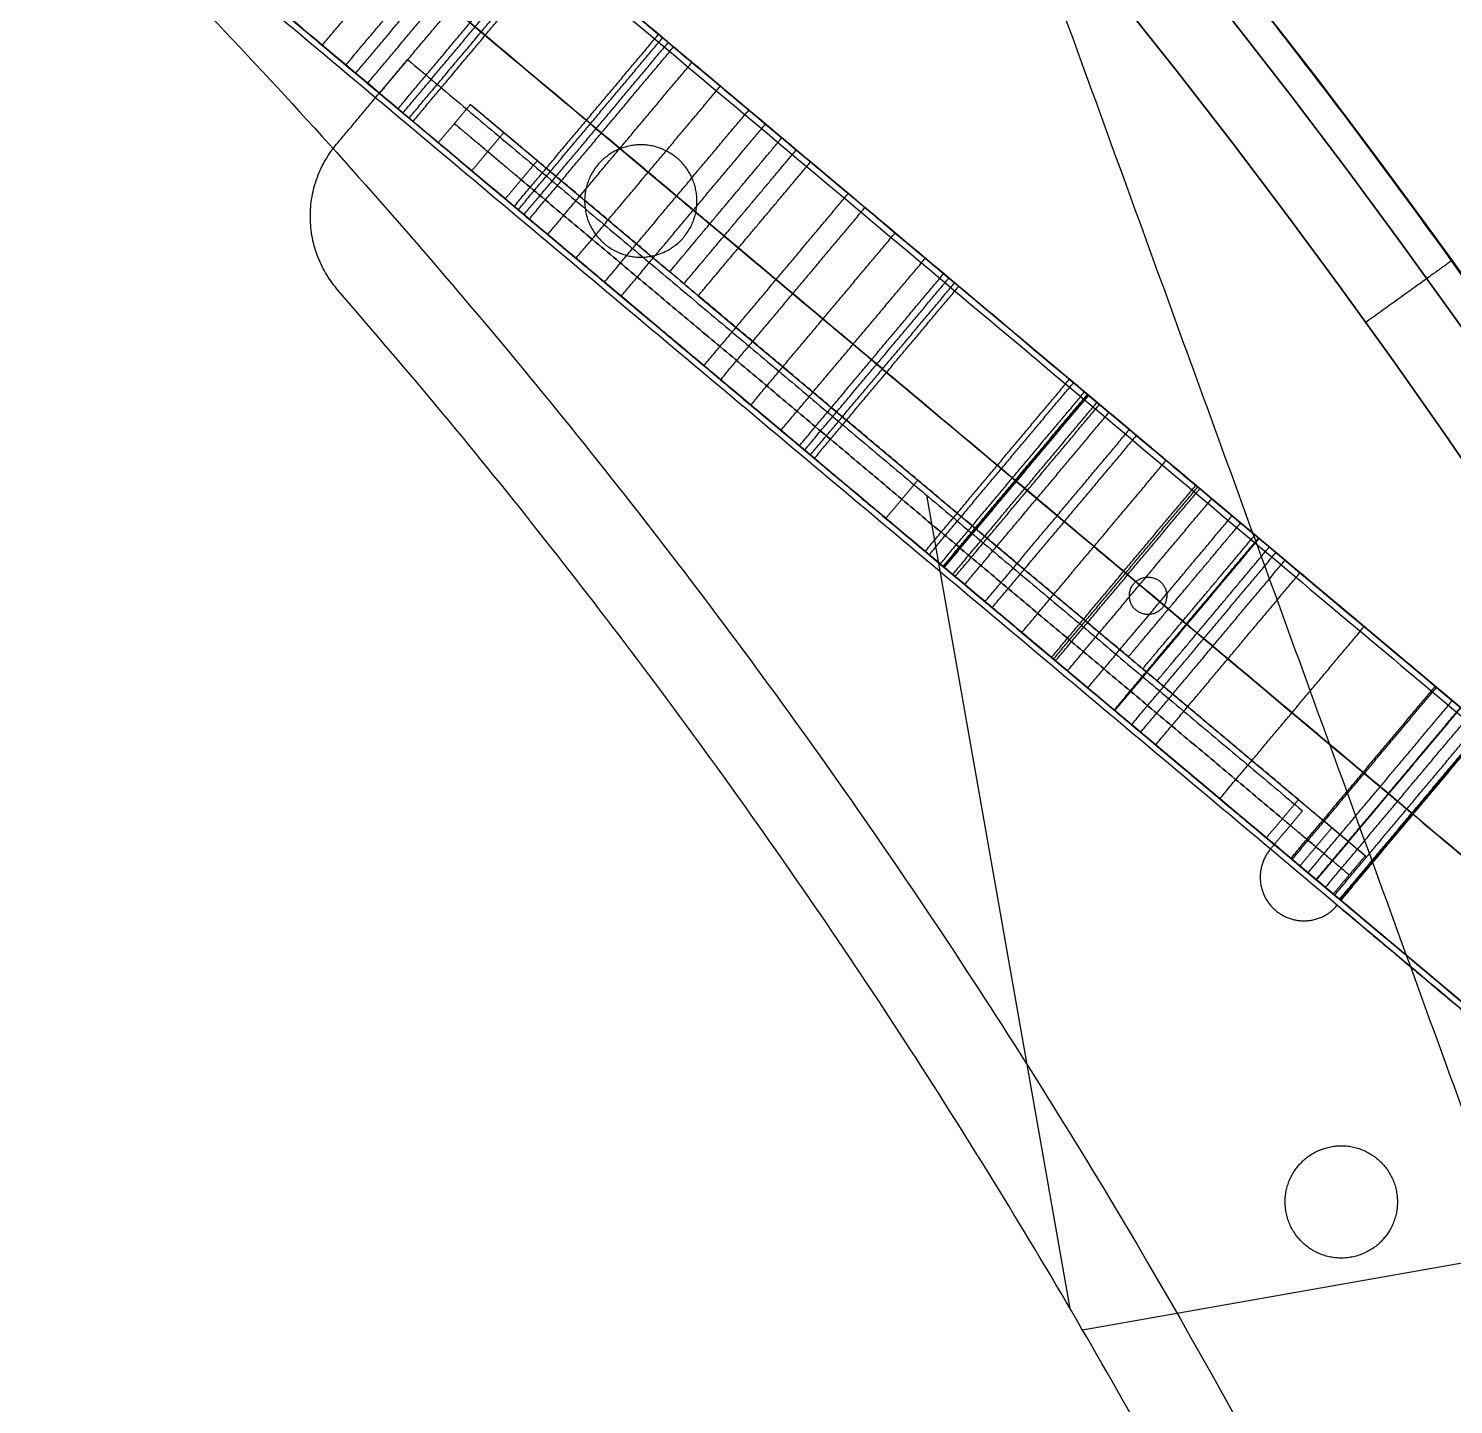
# Model space of a CAD drawing. Header units: millimetres. Extents: x -610 to 610, y -610 to 610.
# Drawn here: x 381.1 to 495.4, y 264.6 to 374.8 of the extents above; entities that cross this region are included whole.
import ezdxf

# ---------------------------------------------------------------- set-up
doc = ezdxf.new("R2010")
doc.units = ezdxf.units.MM
doc.layers.add('base', color=7, linetype='Continuous', true_color=0xffecbc)

msp = doc.modelspace()

# ---------------------------------------------------------------- linework, layer by layer
at = {"layer": 'base'}
for p, q in [((535.93, 286.83, 122.97), (227.78, 545.4, 122.97)), ((524.36, 273.05, 122.97), (216.21, 531.61, 122.97)), ((416.55, 368.73, 221.97), (432.53, 355.32, 221.97)), ((434.82, 353.4, 221.97), (469.3, 324.47, 221.97)), ((452.42, 338.63, 230.97), (452.42, 338.63, 212.97)), ((453.12, 337.41, 230.97), (464.61, 272.27, 230.97)), ((453.12, 337.41, 212.97), (464.61, 272.27, 212.97)), ((471.59, 322.54, 221.97), (488.29, 308.53, 221.97)), ((505.22, 277.51, 230.97), (465.63, 270.53, 230.97)), ((505.22, 277.51, 212.97), (465.63, 270.53, 212.97))]:
    msp.add_line(p, q, dxfattribs=at)
at = {"layer": 'base', "extrusion": (0, 0, -1)}
for centre, radius in [((0, 0, 3.53), 610), ((0, 0, 4.53), 610), ((0, 0, -2.48), 607.51), ((0, 0, 10.54), 607.51), ((0, 0, -4.97), 601.5), ((0, 0, 13.03), 601.5)]:
    msp.add_circle(centre, radius, dxfattribs=at)
at = {"layer": 'base'}
for centre, radius in [((0, 0, 249.47), 610), ((0, 0, 250.47), 610), ((0, 0, 243.46), 607.51), ((0, 0, 256.48), 607.51), ((0, 0, 240.97), 601.5), ((0, 0, 258.97), 601.5)]:
    msp.add_circle(centre, radius, dxfattribs=at)
for points, weights, degree, knots in [([(-495.2, -356.2, -4.03), (-851.4, 139, -4.03), (-356.2, 495.2, -4.03), (139, 851.4, -4.03), (495.2, 356.2, -4.03), (851.4, -139, -4.03), (356.2, -495.2, -4.03), (-139, -851.4, -4.03), (-495.2, -356.2, -4.03)], [1, 0.707106781187, 1, 0.707106781187, 1, 0.707106781187, 1, 0.707106781187, 1], 2, [0, 0, 0, 958.185759, 958.185759, 1916.371519, 1916.371519, 2874.557278, 2874.557278, 3832.743037, 3832.743037, 3832.743037]), ([(-610, 0, 249.97), (-610, -610, 249.97), (0, -610, 249.97), (610, -610, 249.97), (610, 0, 249.97), (610, 610, 249.97), (0, 610, 249.97), (-610, 610, 249.97), (-610, 0, 249.97)], [1, 0.707106781187, 1, 0.707106781187, 1, 0.707106781187, 1, 0.707106781187, 1], 2, [0, 0, 0, 958.185759, 958.185759, 1916.371519, 1916.371519, 2874.557278, 2874.557278, 3832.743037, 3832.743037, 3832.743037]), ([(32.65, -544.76, 240.97), (-510.36, -577.3, 240.97), (-544.65, -34.4, 240.97), (-578.93, 508.51, 240.97), (-36.14, 544.54, 240.97), (506.65, 580.56, 240.97), (544.42, 37.89, 240.97), (582.18, -504.79, 240.97), (39.63, -544.29, 240.97)], [1, 0.708239625255, 1, 0.708239625255, 1, 0.708239625255, 1, 0.708239625255, 1], 2, [654.018286, 654.018286, 654.018286, 1509.504571, 1509.504571, 2364.990855, 2364.990855, 3220.47714, 3220.47714, 4075.963425, 4075.963425, 4075.963425]), ([(32.65, -544.76, 244.97), (-510.36, -577.3, 244.97), (-544.65, -34.4, 244.97), (-578.93, 508.51, 244.97), (-36.14, 544.54, 244.97), (506.65, 580.56, 244.97), (544.42, 37.89, 244.97), (582.18, -504.79, 244.97), (39.63, -544.29, 244.97)], [1, 0.708239625255, 1, 0.708239625255, 1, 0.708239625255, 1, 0.708239625255, 1], 2, [654.018286, 654.018286, 654.018286, 1509.504571, 1509.504571, 2364.990855, 2364.990855, 3220.47714, 3220.47714, 4075.963425, 4075.963425, 4075.963425]), ([(32.65, -544.76, 242.97), (-510.36, -577.3, 242.97), (-544.65, -34.4, 242.97), (-578.93, 508.51, 242.97), (-36.14, 544.54, 242.97), (506.65, 580.56, 242.97), (544.42, 37.89, 242.97), (582.18, -504.79, 242.97), (39.63, -544.29, 242.97)], [1, 0.708239625255, 1, 0.708239625255, 1, 0.708239625255, 1, 0.708239625255, 1], 2, [654.018286, 654.018286, 654.018286, 1509.504571, 1509.504571, 2364.990855, 2364.990855, 3220.47714, 3220.47714, 4075.963425, 4075.963425, 4075.963425]), ([(432.84, 373.33, 149.62), (437.51, 369.42, 146.1), (442.18, 365.5, 142.59), (446.84, 361.59, 139.07), (447.25, 361.24, 138.76), (447.71, 360.86, 138.6), (448.18, 360.46, 138.6)], [1, 1, 1, 1, 0.977285323406, 0.977285323406, 1], 3, [2149.892098, 2149.892098, 2149.892098, 2149.892098, 2150.868468, 2150.868468, 2150.868468, 2152.701005, 2152.701005, 2152.701005, 2152.701005]), ([(416.55, 368.73, 212.97), (416.55, 368.73, 209.47), (419.23, 366.48, 209.47), (421.92, 364.23, 209.47), (421.92, 364.23, 212.97)], [1, 0.707106781187, 1, 0.707106781187, 1], 2, [516.55399, 516.55399, 516.55399, 522.051778, 522.051778, 527.549565, 527.549565, 527.549565]), ([(421.92, 364.23, 230.97), (421.92, 364.23, 234.47), (419.23, 366.48, 234.47), (416.55, 368.73, 234.47), (416.55, 368.73, 230.97)], [1, 0.707106781187, 1, 0.707106781187, 1], 2, [726.828773, 726.828773, 726.828773, 732.32656, 732.32656, 737.824347, 737.824347, 737.824347]), ([(454.49, 355.17, 185.33), (449.73, 359.16, 188.92), (444.97, 363.16, 192.51), (440.21, 367.15, 196.1), (439.8, 367.5, 196.41), (439.34, 367.88, 196.57), (438.87, 368.28, 196.57)], [1, 1, 1, 1, 0.977285464066, 0.977285464066, 1], 3, [2199.86794, 2199.86794, 2199.86794, 2199.86794, 2200.864075, 2200.864075, 2200.864075, 2202.696607, 2202.696607, 2202.696607, 2202.696607]), ([(415.27, 367.19, 212.97), (415.27, 367.19, 209.47), (417.95, 364.94, 209.47), (420.63, 362.69, 209.47), (420.63, 362.69, 212.97)], [1, 0.707106781187, 1, 0.707106781187, 1], 2, [516.55399, 516.55399, 516.55399, 522.051778, 522.051778, 527.549565, 527.549565, 527.549565]), ([(420.63, 362.69, 230.97), (420.63, 362.69, 234.47), (417.95, 364.94, 234.47), (415.27, 367.19, 234.47), (415.27, 367.19, 230.97)], [1, 0.707106781187, 1, 0.707106781187, 1], 2, [726.828773, 726.828773, 726.828773, 732.32656, 732.32656, 737.824347, 737.824347, 737.824347]), ([(413.98, 365.66, 212.97), (413.98, 365.66, 209.47), (416.66, 363.41, 209.47), (419.34, 361.16, 209.47), (419.34, 361.16, 212.97)], [1, 0.707106781187, 1, 0.707106781187, 1], 2, [516.55399, 516.55399, 516.55399, 522.051778, 522.051778, 527.549565, 527.549565, 527.549565]), ([(419.34, 361.16, 230.97), (419.34, 361.16, 234.47), (416.66, 363.41, 234.47), (413.98, 365.66, 234.47), (413.98, 365.66, 230.97)], [1, 0.707106781187, 1, 0.707106781187, 1], 2, [726.828773, 726.828773, 726.828773, 732.32656, 732.32656, 737.824347, 737.824347, 737.824347]), ([(427.06, 366.44, 149.62), (431.72, 362.52, 146.1), (436.39, 358.61, 142.59), (441.06, 354.69, 139.07), (441.47, 354.35, 138.76), (441.92, 353.96, 138.6), (442.4, 353.57, 138.6)], [1, 1, 1, 1, 0.977285323406, 0.977285323406, 1], 3, [2149.892098, 2149.892098, 2149.892098, 2149.892098, 2150.868468, 2150.868468, 2150.868468, 2152.701005, 2152.701005, 2152.701005, 2152.701005]), ([(443.82, 364.12, 221.97), (443.82, 364.12, 223.47), (442.67, 365.08, 223.47), (441.52, 366.05, 223.47), (441.52, 366.05, 221.97), (441.52, 366.05, 220.47), (442.67, 365.08, 220.47), (443.82, 364.12, 220.47), (443.82, 364.12, 221.97)], [1, 0.707106781187, 1, 0.707106781187, 1, 0.707106781187, 1, 0.707106781187, 1], 2, [2413.726031, 2413.726031, 2413.726031, 2416.082226, 2416.082226, 2418.43842, 2418.43842, 2420.794615, 2420.794615, 2423.150809, 2423.150809, 2423.150809]), ([(431.75, 356.76, 258.97), (427.52, 355.22, 258.97), (425.98, 359.45, 258.97), (424.44, 363.68, 258.97), (428.67, 365.22, 258.97), (432.9, 366.76, 258.97), (434.44, 362.53, 258.97), (435.98, 358.3, 258.97), (431.75, 356.76, 258.97)], [1, 0.707106781187, 1, 0.707106781187, 1, 0.707106781187, 1, 0.707106781187, 1], 2, [3832.743037, 3832.743037, 3832.743037, 3839.811621, 3839.811621, 3846.880204, 3846.880204, 3853.948788, 3853.948788, 3861.017371, 3861.017371, 3861.017371]), ([(431.75, 356.76, 244.97), (427.52, 355.22, 244.97), (425.98, 359.45, 244.97), (424.44, 363.68, 244.97), (428.67, 365.22, 244.97), (432.9, 366.76, 244.97), (434.44, 362.53, 244.97), (435.98, 358.3, 244.97), (431.75, 356.76, 244.97)], [1, 0.707106781187, 1, 0.707106781187, 1, 0.707106781187, 1, 0.707106781187, 1], 2, [3832.743037, 3832.743037, 3832.743037, 3839.811621, 3839.811621, 3846.880204, 3846.880204, 3853.948788, 3853.948788, 3861.017371, 3861.017371, 3861.017371]), ([(431.75, 356.76, 249.97), (427.52, 355.22, 249.97), (425.98, 359.45, 249.97), (424.44, 363.68, 249.97), (428.67, 365.22, 249.97), (432.9, 366.76, 249.97), (434.44, 362.53, 249.97), (435.98, 358.3, 249.97), (431.75, 356.76, 249.97)], [1, 0.707106781187, 1, 0.707106781187, 1, 0.707106781187, 1, 0.707106781187, 1], 2, [3832.743037, 3832.743037, 3832.743037, 3839.811621, 3839.811621, 3846.880204, 3846.880204, 3853.948788, 3853.948788, 3861.017371, 3861.017371, 3861.017371]), ([(448.71, 348.27, 185.33), (443.94, 352.27, 188.92), (439.18, 356.26, 192.51), (434.42, 360.26, 196.1), (434.01, 360.6, 196.41), (433.56, 360.99, 196.57), (433.08, 361.38, 196.57)], [1, 1, 1, 1, 0.977285464066, 0.977285464066, 1], 3, [2199.86794, 2199.86794, 2199.86794, 2199.86794, 2200.864075, 2200.864075, 2200.864075, 2202.696607, 2202.696607, 2202.696607, 2202.696607]), ([(421.27, 359.54, 149.62), (425.94, 355.63, 146.1), (430.61, 351.71, 142.59), (435.27, 347.8, 139.07), (435.68, 347.45, 138.76), (436.14, 347.07, 138.6), (436.61, 346.67, 138.6)], [1, 1, 1, 1, 0.977285323406, 0.977285323406, 1], 3, [2149.892098, 2149.892098, 2149.892098, 2149.892098, 2150.868468, 2150.868468, 2150.868468, 2152.701005, 2152.701005, 2152.701005, 2152.701005]), ([(438.04, 357.23, 221.97), (438.04, 357.23, 223.47), (436.89, 358.19, 223.47), (435.74, 359.15, 223.47), (435.74, 359.15, 221.97), (435.74, 359.15, 220.47), (436.89, 358.19, 220.47), (438.04, 357.23, 220.47), (438.04, 357.23, 221.97)], [1, 0.707106781187, 1, 0.707106781187, 1, 0.707106781187, 1, 0.707106781187, 1], 2, [2413.726031, 2413.726031, 2413.726031, 2416.082226, 2416.082226, 2418.43842, 2418.43842, 2420.794615, 2420.794615, 2423.150809, 2423.150809, 2423.150809]), ([(434.82, 353.4, 221.97), (434.82, 353.4, 220.47), (433.67, 354.36, 220.47), (432.53, 355.32, 220.47), (432.53, 355.32, 221.97), (432.53, 355.32, 223.47), (433.67, 354.36, 223.47), (434.82, 353.4, 223.47), (434.82, 353.4, 221.97)], [1, 0.707106781187, 1, 0.707106781187, 1, 0.707106781187, 1, 0.707106781187, 1], 2, [-2423.150809, -2423.150809, -2423.150809, -2420.794615, -2420.794615, -2418.43842, -2418.43842, -2416.082226, -2416.082226, -2413.726031, -2413.726031, -2413.726031]), ([(442.92, 341.38, 185.33), (438.16, 345.37, 188.92), (433.4, 349.37, 192.51), (428.64, 353.36, 196.1), (428.23, 353.71, 196.41), (427.77, 354.09, 196.57), (427.3, 354.49, 196.57)], [1, 1, 1, 1, 0.977285464066, 0.977285464066, 1], 3, [2199.86794, 2199.86794, 2199.86794, 2199.86794, 2200.864075, 2200.864075, 2200.864075, 2202.696607, 2202.696607, 2202.696607, 2202.696607]), ([(465.78, 345.69, 149.62), (470.45, 341.78, 146.1), (475.12, 337.86, 142.59), (479.78, 333.95, 139.07), (480.19, 333.6, 138.76), (480.65, 333.22, 138.6), (481.12, 332.82, 138.6)], [1, 1, 1, 1, 0.977285323406, 0.977285323406, 1], 3, [2299.011362, 2299.011362, 2299.011362, 2299.011362, 2299.987732, 2299.987732, 2299.987732, 2301.820269, 2301.820269, 2301.820269, 2301.820269]), ([(469.95, 342.2, 196), (468.93, 343.05, 196.87), (467.72, 344.07, 196.77), (466.78, 344.86, 195.76), (465.84, 345.64, 194.75), (465.55, 345.89, 193.21), (466.01, 345.5, 191.74)], [1, 0.870709860437, 0.870709860437, 1, 0.870709860437, 0.870709860437, 1], 3, [2249.067317, 2249.067317, 2249.067317, 2249.067317, 2253.500585, 2253.500585, 2253.500585, 2257.933852, 2257.933852, 2257.933852, 2257.933852]), ([(460, 338.8, 149.62), (464.66, 334.88, 146.1), (469.33, 330.97, 142.59), (474, 327.05, 139.07), (474.41, 326.71, 138.76), (474.86, 326.32, 138.6), (475.34, 325.93, 138.6)], [1, 1, 1, 1, 0.977285323406, 0.977285323406, 1], 3, [2299.011362, 2299.011362, 2299.011362, 2299.011362, 2299.987732, 2299.987732, 2299.987732, 2301.820269, 2301.820269, 2301.820269, 2301.820269]), ([(464.16, 335.3, 196), (463.14, 336.16, 196.87), (461.93, 337.18, 196.77), (461, 337.96, 195.76), (460.06, 338.75, 194.75), (459.76, 338.99, 193.21), (460.22, 338.61, 191.74)], [1, 0.870709860437, 0.870709860437, 1, 0.870709860437, 0.870709860437, 1], 3, [2249.067317, 2249.067317, 2249.067317, 2249.067317, 2253.500585, 2253.500585, 2253.500585, 2257.933852, 2257.933852, 2257.933852, 2257.933852]), ([(478.29, 335.19, 221.97), (478.29, 335.19, 220.47), (479.44, 334.23, 220.47), (480.59, 333.27, 220.47), (480.59, 333.27, 221.97), (480.59, 333.27, 223.47), (479.44, 334.23, 223.47), (478.29, 335.19, 223.47), (478.29, 335.19, 221.97)], [1, 0.707106781187, 1, 0.707106781187, 1, 0.707106781187, 1, 0.707106781187, 1], 2, [2404.301253, 2404.301253, 2404.301253, 2406.657448, 2406.657448, 2409.013642, 2409.013642, 2411.369837, 2411.369837, 2413.726031, 2413.726031, 2413.726031]), ([(454.21, 331.9, 149.62), (458.88, 327.99, 146.1), (463.55, 324.07, 142.59), (468.21, 320.16, 139.07), (468.62, 319.81, 138.76), (469.08, 319.43, 138.6), (469.55, 319.03, 138.6)], [1, 1, 1, 1, 0.977285323406, 0.977285323406, 1], 3, [2299.011362, 2299.011362, 2299.011362, 2299.011362, 2299.987732, 2299.987732, 2299.987732, 2301.820269, 2301.820269, 2301.820269, 2301.820269]), ([(458.38, 328.41, 196), (457.36, 329.26, 196.87), (456.15, 330.28, 196.77), (455.21, 331.07, 195.76), (454.27, 331.85, 194.75), (453.98, 332.1, 193.21), (454.44, 331.71, 191.74)], [1, 0.870709860437, 0.870709860437, 1, 0.870709860437, 0.870709860437, 1], 3, [2249.067317, 2249.067317, 2249.067317, 2249.067317, 2253.500585, 2253.500585, 2253.500585, 2257.933852, 2257.933852, 2257.933852, 2257.933852]), ([(469.72, 330.32, -13.03), (468.76, 329.17, -13.03), (469.91, 328.21, -13.03), (471.06, 327.25, -13.03), (472.02, 328.4, -13.03), (472.98, 329.54, -13.03), (471.84, 330.51, -13.03), (470.69, 331.47, -13.03), (469.72, 330.32, -13.03)], [1, 0.707106781187, 1, 0.707106781187, 1, 0.707106781187, 1, 0.707106781187, 1], 2, [4030.663375, 4030.663375, 4030.663375, 4033.019569, 4033.019569, 4035.375764, 4035.375764, 4037.731958, 4037.731958, 4040.088153, 4040.088153, 4040.088153]), ([(469.72, 330.32, 0.97), (468.76, 329.17, 0.97), (469.91, 328.21, 0.97), (471.06, 327.25, 0.97), (472.02, 328.4, 0.97), (472.98, 329.54, 0.97), (471.84, 330.51, 0.97), (470.69, 331.47, 0.97), (469.72, 330.32, 0.97)], [1, 0.707106781187, 1, 0.707106781187, 1, 0.707106781187, 1, 0.707106781187, 1], 2, [4030.663375, 4030.663375, 4030.663375, 4033.019569, 4033.019569, 4035.375764, 4035.375764, 4037.731958, 4037.731958, 4040.088153, 4040.088153, 4040.088153]), ([(469.72, 330.32, -4.03), (468.76, 329.17, -4.03), (469.91, 328.21, -4.03), (471.06, 327.25, -4.03), (472.02, 328.4, -4.03), (472.98, 329.54, -4.03), (471.84, 330.51, -4.03), (470.69, 331.47, -4.03), (469.72, 330.32, -4.03)], [1, 0.707106781187, 1, 0.707106781187, 1, 0.707106781187, 1, 0.707106781187, 1], 2, [4030.663375, 4030.663375, 4030.663375, 4033.019569, 4033.019569, 4035.375764, 4035.375764, 4037.731958, 4037.731958, 4040.088153, 4040.088153, 4040.088153]), ([(472.51, 328.3, 221.97), (472.51, 328.3, 220.47), (473.66, 327.34, 220.47), (474.81, 326.37, 220.47), (474.81, 326.37, 221.97), (474.81, 326.37, 223.47), (473.66, 327.34, 223.47), (472.51, 328.3, 223.47), (472.51, 328.3, 221.97)], [1, 0.707106781187, 1, 0.707106781187, 1, 0.707106781187, 1, 0.707106781187, 1], 2, [2404.301253, 2404.301253, 2404.301253, 2406.657448, 2406.657448, 2409.013642, 2409.013642, 2411.369837, 2411.369837, 2413.726031, 2413.726031, 2413.726031]), ([(469.3, 324.47, 221.97), (469.3, 324.47, 223.47), (470.44, 323.51, 223.47), (471.59, 322.54, 223.47), (471.59, 322.54, 221.97), (471.59, 322.54, 220.47), (470.44, 323.51, 220.47), (469.3, 324.47, 220.47), (469.3, 324.47, 221.97)], [1, 0.707106781187, 1, 0.707106781187, 1, 0.707106781187, 1, 0.707106781187, 1], 2, [-2413.726031, -2413.726031, -2413.726031, -2411.369837, -2411.369837, -2409.013642, -2409.013642, -2406.657448, -2406.657448, -2404.301253, -2404.301253, -2404.301253]), ([(495.26, 320.96, 138.6), (496.11, 320.24, 138.6), (496.88, 319.6, 139.09), (497.39, 319.17, 139.98), (497.91, 318.73, 140.86), (498.07, 318.6, 141.95), (497.85, 318.79, 143.02)], [1, 0.930850631791, 0.930850631791, 1, 0.930850631791, 0.930850631791, 1], 3, [2320.277868, 2320.277868, 2320.277868, 2320.277868, 2323.494343, 2323.494343, 2323.494343, 2326.710818, 2326.710818, 2326.710818, 2326.710818]), ([(482.93, 313.03, 212.97), (482.93, 313.03, 209.47), (485.61, 310.78, 209.47), (488.29, 308.53, 209.47), (488.29, 308.53, 212.97)], [1, 0.707106781187, 1, 0.707106781187, 1], 2, [607.193594, 607.193594, 607.193594, 612.691382, 612.691382, 618.189169, 618.189169, 618.189169]), ([(488.29, 308.53, 230.97), (488.29, 308.53, 234.47), (485.61, 310.78, 234.47), (482.93, 313.03, 234.47), (482.93, 313.03, 230.97)], [1, 0.707106781187, 1, 0.707106781187, 1], 2, [636.189169, 636.189169, 636.189169, 641.686956, 641.686956, 647.184743, 647.184743, 647.184743]), ([(489.48, 314.06, 138.6), (490.33, 313.35, 138.6), (491.09, 312.71, 139.09), (491.61, 312.27, 139.98), (492.13, 311.84, 140.86), (492.29, 311.7, 141.95), (492.06, 311.89, 143.02)], [1, 0.930850631791, 0.930850631791, 1, 0.930850631791, 0.930850631791, 1], 3, [2320.277868, 2320.277868, 2320.277868, 2320.277868, 2323.494343, 2323.494343, 2323.494343, 2326.710818, 2326.710818, 2326.710818, 2326.710818]), ([(481.64, 311.5, 212.97), (481.64, 311.5, 209.47), (484.32, 309.25, 209.47), (487, 307, 209.47), (487, 307, 212.97)], [1, 0.707106781187, 1, 0.707106781187, 1], 2, [607.193594, 607.193594, 607.193594, 612.691382, 612.691382, 618.189169, 618.189169, 618.189169]), ([(487, 307, 230.97), (487, 307, 234.47), (484.32, 309.25, 234.47), (481.64, 311.5, 234.47), (481.64, 311.5, 230.97)], [1, 0.707106781187, 1, 0.707106781187, 1], 2, [636.189169, 636.189169, 636.189169, 641.686956, 641.686956, 647.184743, 647.184743, 647.184743]), ([(480.35, 309.97, 212.97), (480.35, 309.97, 209.47), (483.04, 307.72, 209.47), (485.72, 305.47, 209.47), (485.72, 305.47, 212.97)], [1, 0.707106781187, 1, 0.707106781187, 1], 2, [607.193594, 607.193594, 607.193594, 612.691382, 612.691382, 618.189169, 618.189169, 618.189169]), ([(485.72, 305.47, 230.97), (485.72, 305.47, 234.47), (483.04, 307.72, 234.47), (480.35, 309.97, 234.47), (480.35, 309.97, 230.97)], [1, 0.707106781187, 1, 0.707106781187, 1], 2, [636.189169, 636.189169, 636.189169, 641.686956, 641.686956, 647.184743, 647.184743, 647.184743]), ([(480.68, 309.07, 230.97), (478.43, 306.38, 230.97), (481.11, 304.14, 230.97), (483.79, 301.89, 230.97), (486.04, 304.57, 230.97)], [1, 0.707106781187, 1, 0.707106781187, 1], 2, [-862.13514, -862.13514, -862.13514, -856.637353, -856.637353, -851.139566, -851.139566, -851.139566]), ([(480.68, 309.07, 212.97), (478.43, 306.38, 212.97), (481.11, 304.14, 212.97), (483.79, 301.89, 212.97), (486.04, 304.57, 212.97)], [1, 0.707106781187, 1, 0.707106781187, 1], 2, [-862.13514, -862.13514, -862.13514, -856.637353, -856.637353, -851.139566, -851.139566, -851.139566]), ([(480.68, 309.07, 221.97), (478.43, 306.38, 221.97), (481.11, 304.14, 221.97), (483.79, 301.89, 221.97), (486.04, 304.57, 221.97)], [1, 0.707106781187, 1, 0.707106781187, 1], 2, [-862.13514, -862.13514, -862.13514, -856.637353, -856.637353, -851.139566, -851.139566, -851.139566]), ([(483.69, 307.17, 138.6), (484.54, 306.45, 138.6), (485.31, 305.81, 139.09), (485.82, 305.38, 139.98), (486.34, 304.95, 140.86), (486.5, 304.81, 141.95), (486.28, 305, 143.02)], [1, 0.930850631791, 0.930850631791, 1, 0.930850631791, 0.930850631791, 1], 3, [2320.277868, 2320.277868, 2320.277868, 2320.277868, 2323.494343, 2323.494343, 2323.494343, 2326.710818, 2326.710818, 2326.710818, 2326.710818]), ([(482.91, 283.69, 230.97), (480.02, 280.25, 230.97), (483.47, 277.35, 230.97), (486.92, 274.46, 230.97), (489.81, 277.91, 230.97), (492.7, 281.36, 230.97), (489.25, 284.25, 230.97), (485.81, 287.14, 230.97), (482.91, 283.69, 230.97)], [1, 0.707106781187, 1, 0.707106781187, 1, 0.707106781187, 1, 0.707106781187, 1], 2, [-676.770713, -676.770713, -676.770713, -669.70213, -669.70213, -662.633546, -662.633546, -655.564963, -655.564963, -648.496379, -648.496379, -648.496379]), ([(482.91, 283.69, 212.97), (480.02, 280.25, 212.97), (483.47, 277.35, 212.97), (486.92, 274.46, 212.97), (489.81, 277.91, 212.97), (492.7, 281.36, 212.97), (489.25, 284.25, 212.97), (485.81, 287.14, 212.97), (482.91, 283.69, 212.97)], [1, 0.707106781187, 1, 0.707106781187, 1, 0.707106781187, 1, 0.707106781187, 1], 2, [-676.770713, -676.770713, -676.770713, -669.70213, -669.70213, -662.633546, -662.633546, -655.564963, -655.564963, -648.496379, -648.496379, -648.496379]), ([(482.91, 283.69, 221.97), (480.02, 280.25, 221.97), (483.47, 277.35, 221.97), (486.92, 274.46, 221.97), (489.81, 277.91, 221.97), (492.7, 281.36, 221.97), (489.25, 284.25, 221.97), (485.81, 287.14, 221.97), (482.91, 283.69, 221.97)], [1, 0.707106781187, 1, 0.707106781187, 1, 0.707106781187, 1, 0.707106781187, 1], 2, [-676.770713, -676.770713, -676.770713, -669.70213, -669.70213, -662.633546, -662.633546, -655.564963, -655.564963, -648.496379, -648.496379, -648.496379])]:
    msp.add_rational_spline(points, weights, degree=degree, knots=knots, dxfattribs=at)
for points, degree in [([(206.86, 562.33, 4.97), (362.36, 431.84, 4.97), (517.87, 301.36, 4.97)], 2), ([(206.86, 562.33, 0.97), (362.36, 431.84, 0.97), (517.87, 301.36, 0.97)], 2), ([(206.86, 562.33, 2.97), (362.36, 431.84, 2.97), (517.87, 301.36, 2.97)], 2), ([(507.02, 311.09, 0.97), (362.58, 432.29, 0.97), (218.14, 553.49, 0.97)], 2), ([(501.23, 304.2, 0.97), (356.79, 425.4, 0.97), (212.36, 546.6, 0.97)], 2), ([(502.95, 290.38, 4.97), (350.79, 418.06, 4.97), (198.63, 545.73, 4.97)], 2), ([(502.95, 290.38, 0.97), (350.79, 418.06, 0.97), (198.63, 545.73, 0.97)], 2), ([(502.95, 290.38, 2.97), (350.79, 418.06, 2.97), (198.63, 545.73, 2.97)], 2), ([(227.78, 545.4, 244.97), (377.9, 419.44, 244.97), (528.02, 293.47, 244.97)], 2), ([(495.45, 297.3, 0.97), (351.01, 418.5, 0.97), (206.57, 539.7, 0.97)], 2), ([(221.99, 538.51, 244.97), (372.11, 412.54, 244.97), (522.23, 286.58, 244.97)], 2), ([(216.21, 531.61, 244.97), (366.33, 405.65, 244.97), (516.45, 279.68, 244.97)], 2), ([(404.68, 373.47, 138.6), (410.46, 380.36, 138.6), (416.25, 387.26, 138.6)], 2), ([(406.57, 371.88, 139.63), (412.36, 378.77, 139.63), (418.14, 385.67, 139.63)], 2), ([(407.36, 371.22, 142.1), (413.14, 378.11, 142.1), (418.93, 385.01, 142.1)], 2), ([(407.36, 371.22, 178.89), (413.14, 378.11, 178.89), (418.93, 385.01, 178.89)], 2), ([(407.36, 371.22, 160.49), (413.14, 378.11, 160.49), (418.93, 385.01, 160.49)], 2), ([(408.32, 370.42, 178.89), (414.1, 377.31, 178.89), (419.89, 384.2, 178.89)], 2), ([(600.11, 2.39, 240.97), (530.68, 193.15, 240.97), (461.25, 383.91, 240.97)], 2), ([(600.11, 2.39, 244.97), (530.68, 193.15, 244.97), (461.25, 383.91, 244.97)], 2), ([(600.11, 2.39, 242.97), (530.68, 193.15, 242.97), (461.25, 383.91, 242.97)], 2), ([(409.27, 369.61, 178.89), (415.06, 376.51, 178.89), (420.84, 383.4, 178.89)], 2), ([(410.75, 368.38, 185.33), (416.53, 375.27, 185.33), (422.32, 382.17, 185.33)], 2), ([(411.15, 368.04, 179.88), (416.93, 374.94, 179.88), (422.72, 381.83, 179.88)], 2), ([(411.63, 367.63, 184.18), (417.42, 374.53, 184.18), (423.2, 381.42, 184.18)], 2), ([(411.95, 367.36, 182.3), (417.74, 374.26, 182.3), (423.52, 381.15, 182.3)], 2), ([(411.95, 367.36, 182.6), (417.74, 374.26, 182.6), (423.52, 381.15, 182.6)], 2), ([(411.95, 367.36, 182.45), (417.74, 374.26, 182.45), (423.52, 381.15, 182.45)], 2), ([(399.84, 377.53, 138.6), (401.45, 376.17, 138.6), (403.07, 374.82, 138.6), (404.68, 373.47, 138.6)], 3), ([(417.74, 374.26, 182.6), (417.74, 374.26, 183.73), (417.28, 374.64, 184.77), (416.53, 375.27, 185.33)], 3), ([(417.74, 374.26, 182.3), (417.74, 374.26, 182.4), (417.74, 374.26, 182.5), (417.74, 374.26, 182.6)], 3), ([(420.07, 360.56, 152.35), (425.85, 367.45, 152.35), (431.64, 374.35, 152.35)], 2), ([(420.07, 360.56, 193.07), (425.85, 367.45, 193.07), (431.64, 374.35, 193.07)], 2), ([(420.07, 360.56, 172.71), (425.85, 367.45, 172.71), (431.64, 374.35, 172.71)], 2), ([(420.39, 360.29, 150.77), (426.17, 367.18, 150.77), (431.96, 374.07, 150.77)], 2), ([(420.85, 359.9, 195.54), (426.64, 366.79, 195.54), (432.42, 373.69, 195.54)], 2), ([(431.64, 374.35, 152.35), (431.64, 374.35, 151.22), (432.1, 373.96, 150.18), (432.84, 373.33, 149.62)], 3), ([(431.64, 374.35, 193.07), (431.64, 374.35, 179.49), (431.64, 374.35, 165.92), (431.64, 374.35, 152.35)], 3), ([(421.27, 359.54, 149.62), (427.06, 366.44, 149.62), (432.84, 373.33, 149.62)], 2), ([(405.83, 365.54, 230.97), (408.67, 368.93, 230.97), (411.52, 372.32, 230.97)], 2), ([(405.83, 365.54, 212.97), (408.67, 368.93, 212.97), (411.52, 372.32, 212.97)], 2), ([(405.83, 365.54, 221.97), (408.67, 368.93, 221.97), (411.52, 372.32, 221.97)], 2), ([(411.52, 372.32, 230.97), (411.52, 372.32, 221.97), (411.52, 372.32, 212.97)], 2), ([(411.52, 372.32, 230.97), (447.38, 342.23, 230.97), (483.25, 312.13, 230.97)], 2), ([(411.52, 372.32, 212.97), (447.38, 342.23, 212.97), (483.25, 312.13, 212.97)], 2), ([(411.52, 372.32, 221.97), (447.38, 342.23, 221.97), (483.25, 312.13, 221.97)], 2), ([(422.75, 358.31, 196.57), (428.53, 365.2, 196.57), (434.32, 372.1, 196.57)], 2), ([(438.87, 368.28, 196.57), (437.35, 369.55, 196.57), (435.83, 370.82, 196.57), (434.32, 372.1, 196.57)], 3), ([(407.36, 371.22, 142.1), (407.36, 371.22, 154.36), (407.36, 371.22, 166.62), (407.36, 371.22, 178.89)], 3), ([(407.36, 371.22, 178.89), (408, 370.68, 178.89), (408.64, 370.15, 178.89), (409.27, 369.61, 178.89)], 3), ([(425.02, 356.4, 196.57), (430.81, 363.29, 196.57), (436.59, 370.19, 196.57)], 2), ([(408.67, 368.93, 230.97), (408.67, 368.93, 221.97), (408.67, 368.93, 212.97)], 2), ([(411.95, 367.36, 182.6), (411.95, 367.36, 183.73), (411.49, 367.75, 184.77), (410.75, 368.38, 185.33)], 3), ([(416.55, 368.73, 212.97), (415.27, 367.19, 212.97), (413.98, 365.66, 212.97)], 2), ([(416.55, 368.73, 230.97), (415.27, 367.19, 230.97), (413.98, 365.66, 230.97)], 2), ([(416.55, 368.73, 221.97), (415.27, 367.19, 221.97), (413.98, 365.66, 221.97)], 2), ([(416.55, 368.73, 230.97), (416.55, 368.73, 221.97), (416.55, 368.73, 212.97)], 2), ([(427.3, 354.49, 196.57), (433.08, 361.38, 196.57), (438.87, 368.28, 196.57)], 2), ([(411.95, 367.36, 182.3), (411.95, 367.36, 182.4), (411.95, 367.36, 182.5), (411.95, 367.36, 182.6)], 3), ([(415.27, 367.19, 230.97), (415.27, 367.19, 221.97), (415.27, 367.19, 212.97)], 2), ([(425.85, 367.45, 152.35), (425.85, 367.45, 151.22), (426.31, 367.06, 150.18), (427.06, 366.44, 149.62)], 3), ([(425.85, 367.45, 193.07), (425.85, 367.45, 179.49), (425.85, 367.45, 165.92), (425.85, 367.45, 152.35)], 3), ([(428.64, 353.36, 196.1), (434.42, 360.26, 196.1), (440.21, 367.15, 196.1)], 2), ([(405.83, 365.54, 230.97), (405.83, 365.54, 221.97), (405.83, 365.54, 212.97)], 2), ([(413.98, 365.66, 230.97), (413.98, 365.66, 221.97), (413.98, 365.66, 212.97)], 2), ([(419.23, 366.48, 209.47), (417.95, 364.94, 209.47), (416.66, 363.41, 209.47)], 2), ([(419.23, 366.48, 234.47), (417.95, 364.94, 234.47), (416.66, 363.41, 234.47)], 2), ([(432.53, 355.32, 221.97), (437.02, 360.69, 221.97), (441.52, 366.05, 221.97)], 2), ([(433.08, 361.38, 196.57), (431.57, 362.66, 196.57), (430.05, 363.93, 196.57), (428.53, 365.2, 196.57)], 3), ([(428.67, 365.22, 244.97), (428.67, 365.22, 251.97), (428.67, 365.22, 258.97)], 2), ([(433.67, 354.36, 223.47), (438.17, 359.72, 223.47), (442.67, 365.08, 223.47)], 2), ([(433.67, 354.36, 220.47), (438.17, 359.72, 220.47), (442.67, 365.08, 220.47)], 2), ([(421.92, 364.23, 212.97), (420.63, 362.69, 212.97), (419.34, 361.16, 212.97)], 2), ([(421.92, 364.23, 230.97), (420.63, 362.69, 230.97), (419.34, 361.16, 230.97)], 2), ([(421.92, 364.23, 212.97), (452.42, 338.63, 212.97), (482.93, 313.03, 212.97)], 2), ([(482.93, 313.03, 230.97), (452.42, 338.63, 230.97), (421.92, 364.23, 230.97)], 2), ([(434.82, 353.4, 221.97), (439.32, 358.76, 221.97), (443.82, 364.12, 221.97)], 2), ([(420.63, 362.69, 212.97), (451.14, 337.1, 212.97), (481.64, 311.5, 212.97)], 2), ([(481.64, 311.5, 230.97), (451.14, 337.1, 230.97), (420.63, 362.69, 230.97)], 2), ([(434.44, 362.53, 244.97), (434.44, 362.53, 251.97), (434.44, 362.53, 258.97)], 2), ([(419.34, 361.16, 212.97), (449.85, 335.57, 212.97), (480.35, 309.97, 212.97)], 2), ([(480.35, 309.97, 230.97), (449.85, 335.57, 230.97), (419.34, 361.16, 230.97)], 2), ([(435.27, 347.8, 139.07), (441.06, 354.69, 139.07), (446.84, 361.59, 139.07)], 2), ([(420.07, 360.56, 152.35), (420.07, 360.56, 151.22), (420.53, 360.17, 150.18), (421.27, 359.54, 149.62)], 3), ([(420.07, 360.56, 193.07), (420.07, 360.56, 179.49), (420.07, 360.56, 165.92), (420.07, 360.56, 152.35)], 3), ([(436.61, 346.67, 138.6), (442.4, 353.57, 138.6), (448.18, 360.46, 138.6)], 2), ([(448.18, 360.46, 138.6), (449.79, 359.11, 138.6), (451.41, 357.76, 138.6), (453.02, 356.4, 138.6)], 3), ([(403.72, 359.68, 230.97), (403.72, 359.68, 221.97), (403.72, 359.68, 212.97)], 2), ([(425.98, 359.45, 244.97), (425.98, 359.45, 251.97), (425.98, 359.45, 258.97)], 2), ([(427.3, 354.49, 196.57), (425.78, 355.76, 196.57), (424.26, 357.03, 196.57), (422.75, 358.31, 196.57)], 3), ([(439.03, 344.64, 138.6), (444.81, 351.54, 138.6), (450.6, 358.43, 138.6)], 2), ([(431.75, 356.76, 244.97), (431.75, 356.76, 251.97), (431.75, 356.76, 258.97)], 2), ([(441.45, 342.62, 138.6), (447.23, 349.51, 138.6), (453.02, 356.4, 138.6)], 2), ([(495.2, 356.2, -3.53), (495.2, 356.2, -4.03), (495.2, 356.2, -4.53)], 2), ([(442.92, 341.38, 185.33), (448.71, 348.27, 185.33), (454.49, 355.17, 185.33)], 2), ([(443.34, 341.03, 139.63), (449.13, 347.92, 139.63), (454.91, 354.81, 139.63)], 2), ([(443.8, 340.64, 184.18), (449.59, 347.53, 184.18), (455.37, 354.43, 184.18)], 2), ([(444.13, 340.37, 142.1), (449.91, 347.26, 142.1), (455.7, 354.15, 142.1)], 2), ([(444.13, 340.37, 182.6), (449.91, 347.26, 182.6), (455.7, 354.15, 182.6)], 2), ([(444.13, 340.37, 162.35), (449.91, 347.26, 162.35), (455.7, 354.15, 162.35)], 2), ([(455.7, 354.15, 182.6), (455.7, 354.15, 183.73), (455.24, 354.54, 184.77), (454.49, 355.17, 185.33)], 3), ([(455.7, 354.15, 142.1), (455.7, 354.15, 155.6), (455.7, 354.15, 169.1), (455.7, 354.15, 182.6)], 3), ([(405.94, 353.85, 230.97), (405.94, 353.85, 221.97), (405.94, 353.85, 212.97)], 2), ([(442.4, 353.57, 138.6), (444.01, 352.21, 138.6), (445.62, 350.86, 138.6), (447.23, 349.51, 138.6)], 3), ([(449.91, 347.26, 182.6), (449.91, 347.26, 183.73), (449.45, 347.65, 184.77), (448.71, 348.27, 185.33)], 3), ([(449.91, 347.26, 142.1), (449.91, 347.26, 155.6), (449.91, 347.26, 169.1), (449.91, 347.26, 182.6)], 3), ([(436.61, 346.67, 138.6), (438.22, 345.32, 138.6), (439.84, 343.97, 138.6), (441.45, 342.62, 138.6)], 3), ([(453.01, 332.92, 152.88), (458.79, 339.81, 152.88), (464.58, 346.71, 152.88)], 2), ([(453.01, 332.92, 152.35), (458.79, 339.81, 152.35), (464.58, 346.71, 152.35)], 2), ([(453.01, 332.92, 152.61), (458.79, 339.81, 152.61), (464.58, 346.71, 152.61)], 2), ([(453.33, 332.65, 150.77), (459.11, 339.54, 150.77), (464.9, 346.43, 150.77)], 2), ([(469.38, 342.68, 175.77), (467.78, 344.02, 168.14), (466.18, 345.36, 160.51), (464.58, 346.71, 152.88)], 3), ([(464.58, 346.71, 152.88), (464.58, 346.71, 152.7), (464.58, 346.71, 152.53), (464.58, 346.71, 152.35)], 3), ([(464.58, 346.71, 152.35), (464.58, 346.71, 151.22), (465.04, 346.32, 150.18), (465.78, 345.69, 149.62)], 3), ([(454.21, 331.9, 149.62), (460, 338.8, 149.62), (465.78, 345.69, 149.62)], 2), ([(454.44, 331.71, 191.74), (460.22, 338.61, 191.74), (466.01, 345.5, 191.74)], 2), ([(454.49, 331.67, 191.54), (460.28, 338.56, 191.54), (466.06, 345.46, 191.54)], 2), ([(454.54, 331.63, 191.34), (460.33, 338.52, 191.34), (466.11, 345.42, 191.34)], 2), ([(466.11, 345.42, 191.34), (467.2, 344.5, 186.15), (468.29, 343.59, 180.96), (469.38, 342.68, 175.77)], 3), ([(455.21, 331.07, 195.76), (461, 337.96, 195.76), (466.78, 344.86, 195.76)], 2), ([(455.41, 330.9, 164.33), (461.19, 337.8, 164.33), (466.98, 344.69, 164.33)], 2), ([(456.17, 330.26, 183.56), (461.96, 337.15, 183.56), (467.74, 344.05, 183.56)], 2), ([(457.81, 328.89, 175.77), (463.59, 335.78, 175.77), (469.38, 342.68, 175.77)], 2), ([(447.38, 342.23, 230.97), (447.38, 342.23, 221.97), (447.38, 342.23, 212.97)], 2), ([(458.38, 328.41, 196), (464.16, 335.3, 196), (469.95, 342.2, 196)], 2), ([(474.7, 338.21, 192.42), (473.12, 339.54, 193.62), (471.53, 340.87, 194.81), (469.95, 342.2, 196)], 3), ([(444.13, 340.37, 182.6), (444.13, 340.37, 183.73), (443.67, 340.75, 184.77), (442.92, 341.38, 185.33)], 3), ([(444.13, 340.37, 142.1), (444.13, 340.37, 155.6), (444.13, 340.37, 169.1), (444.13, 340.37, 182.6)], 3), ([(463.59, 335.78, 175.77), (461.99, 337.13, 168.14), (460.39, 338.47, 160.51), (458.79, 339.81, 152.88)], 3), ([(458.79, 339.81, 152.88), (458.79, 339.81, 152.7), (458.79, 339.81, 152.53), (458.79, 339.81, 152.35)], 3), ([(458.79, 339.81, 152.35), (458.79, 339.81, 151.22), (459.25, 339.43, 150.18), (460, 338.8, 149.62)], 3), ([(460.75, 326.42, 194.21), (466.54, 333.31, 194.21), (472.32, 340.2, 194.21)], 2), ([(452.42, 338.63, 212.97), (451.14, 337.1, 212.97), (449.85, 335.57, 212.97)], 2), ([(452.42, 338.63, 230.97), (451.14, 337.1, 230.97), (449.85, 335.57, 230.97)], 2), ([(460.33, 338.52, 191.34), (461.42, 337.61, 186.15), (462.5, 336.7, 180.96), (463.59, 335.78, 175.77)], 3), ([(463.13, 324.42, 192.42), (468.92, 331.32, 192.42), (474.7, 338.21, 192.42)], 2), ([(475.02, 337.94, 193.97), (474.91, 338.03, 193.46), (474.81, 338.12, 192.94), (474.7, 338.21, 192.42)], 3), ([(463.29, 324.29, 193.2), (469.08, 331.18, 193.2), (474.86, 338.08, 193.2)], 2), ([(463.45, 324.15, 193.97), (469.24, 331.05, 193.97), (475.02, 337.94, 193.97)], 2), ([(464.41, 323.35, 195.84), (470.19, 330.24, 195.84), (475.98, 337.14, 195.84)], 2), ([(468.92, 331.32, 192.42), (467.33, 332.65, 193.62), (465.75, 333.97, 194.81), (464.16, 335.3, 196)], 3), ([(466.04, 321.98, 196.57), (471.82, 328.87, 196.57), (477.61, 335.77, 196.57)], 2), ([(469.3, 324.47, 221.97), (473.79, 329.83, 221.97), (478.29, 335.19, 221.97)], 2), ([(481.85, 332.21, 196.57), (480.43, 333.4, 196.57), (479.02, 334.58, 196.57), (477.61, 335.77, 196.57)], 3), ([(468.16, 320.2, 196.57), (473.94, 327.1, 196.57), (479.73, 333.99, 196.57)], 2), ([(468.21, 320.16, 139.07), (474, 327.05, 139.07), (479.78, 333.95, 139.07)], 2), ([(470.44, 323.51, 220.47), (474.94, 328.87, 220.47), (479.44, 334.23, 220.47)], 2), ([(470.44, 323.51, 223.47), (474.94, 328.87, 223.47), (479.44, 334.23, 223.47)], 2), ([(457.81, 328.89, 175.77), (456.21, 330.23, 168.14), (454.61, 331.57, 160.51), (453.01, 332.92, 152.88)], 3), ([(453.01, 332.92, 152.88), (453.01, 332.92, 152.7), (453.01, 332.92, 152.53), (453.01, 332.92, 152.35)], 3), ([(453.01, 332.92, 152.35), (453.01, 332.92, 151.22), (453.47, 332.53, 150.18), (454.21, 331.9, 149.62)], 3), ([(469.55, 319.03, 138.6), (475.34, 325.93, 138.6), (481.12, 332.82, 138.6)], 2), ([(471.59, 322.54, 221.97), (476.09, 327.9, 221.97), (480.59, 333.27, 221.97)], 2), ([(481.12, 332.82, 138.6), (485.84, 328.87, 138.6), (490.55, 324.91, 138.6), (495.26, 320.96, 138.6)], 3), ([(454.54, 331.63, 191.34), (455.63, 330.71, 186.15), (456.72, 329.8, 180.96), (457.81, 328.89, 175.77)], 3), ([(469.24, 331.05, 193.97), (469.13, 331.14, 193.46), (469.02, 331.23, 192.94), (468.92, 331.32, 192.42)], 3), ([(470.28, 318.42, 196.57), (476.06, 325.32, 196.57), (481.85, 332.21, 196.57)], 2), ([(469.72, 330.32, 0.97), (469.72, 330.32, -6.03), (469.72, 330.32, -13.03)], 2), ([(471.48, 317.41, 196.14), (477.27, 324.31, 196.14), (483.05, 331.2, 196.14)], 2), ([(471.84, 330.51, 0.97), (471.84, 330.51, -6.03), (471.84, 330.51, -13.03)], 2), ([(463.13, 324.42, 192.42), (461.55, 325.75, 193.62), (459.96, 327.08, 194.81), (458.38, 328.41, 196)], 3), ([(469.91, 328.21, 0.97), (469.91, 328.21, -6.03), (469.91, 328.21, -13.03)], 2), ([(476.06, 325.32, 196.57), (474.65, 326.5, 196.57), (473.24, 327.69, 196.57), (471.82, 328.87, 196.57)], 3), ([(472.02, 328.4, 0.97), (472.02, 328.4, -6.03), (472.02, 328.4, -13.03)], 2), ([(476.62, 313.1, 138.6), (482.41, 319.99, 138.6), (488.19, 326.89, 138.6)], 2), ([(475.34, 325.93, 138.6), (480.05, 321.97, 138.6), (484.76, 318.02, 138.6), (489.48, 314.06, 138.6)], 3), ([(463.45, 324.15, 193.97), (463.34, 324.24, 193.46), (463.24, 324.33, 192.94), (463.13, 324.42, 192.42)], 3), ([(470.28, 318.42, 196.57), (468.86, 319.61, 196.57), (467.45, 320.79, 196.57), (466.04, 321.98, 196.57)], 3), ([(482.32, 308.32, 162.35), (488.11, 315.21, 162.35), (493.89, 322.1, 162.35)], 2), ([(482.42, 308.24, 161.43), (488.2, 315.13, 161.43), (493.99, 322.02, 161.43)], 2), ([(482.42, 308.24, 163.28), (488.2, 315.13, 163.28), (493.99, 322.02, 163.28)], 2), ([(497.85, 318.79, 143.02), (496.56, 319.87, 149.16), (495.28, 320.95, 155.29), (493.99, 322.02, 161.43)], 3), ([(493.99, 322.02, 163.28), (495.29, 320.93, 169.49), (496.6, 319.84, 175.71), (497.9, 318.74, 181.93)], 3), ([(483.69, 307.17, 138.6), (489.48, 314.06, 138.6), (495.26, 320.96, 138.6)], 2), ([(484.35, 306.62, 152.23), (490.13, 313.51, 152.23), (495.92, 320.41, 152.23)], 2), ([(484.38, 306.59, 172.6), (490.16, 313.49, 172.6), (495.95, 320.38, 172.6)], 2), ([(469.55, 319.03, 138.6), (474.27, 315.08, 138.6), (478.98, 311.12, 138.6), (483.69, 307.17, 138.6)], 3), ([(485.09, 306, 185.89), (490.87, 312.89, 185.89), (496.66, 319.79, 185.89)], 2), ([(485.82, 305.38, 139.98), (491.61, 312.27, 139.98), (497.39, 319.17, 139.98)], 2), ([(486.22, 305.04, 184.18), (492.01, 311.94, 184.18), (497.79, 318.83, 184.18)], 2), ([(486.28, 305, 143.02), (492.06, 311.89, 143.02), (497.85, 318.79, 143.02)], 2), ([(486.33, 304.95, 181.93), (492.12, 311.85, 181.93), (497.9, 318.74, 181.93)], 2), ([(492.06, 311.89, 143.02), (490.78, 312.97, 149.16), (489.49, 314.05, 155.29), (488.2, 315.13, 161.43)], 3), ([(488.2, 315.13, 163.28), (489.51, 314.04, 169.49), (490.81, 312.94, 175.71), (492.12, 311.85, 181.93)], 3), ([(482.93, 313.03, 212.97), (481.64, 311.5, 212.97), (480.35, 309.97, 212.97)], 2), ([(482.93, 313.03, 230.97), (481.64, 311.5, 230.97), (480.35, 309.97, 230.97)], 2), ([(483.25, 312.13, 230.97), (481.97, 310.6, 230.97), (480.68, 309.07, 230.97)], 2), ([(483.25, 312.13, 212.97), (481.97, 310.6, 212.97), (480.68, 309.07, 212.97)], 2), ([(483.25, 312.13, 221.97), (481.97, 310.6, 221.97), (480.68, 309.07, 221.97)], 2), ([(483.25, 312.13, 230.97), (483.25, 312.13, 221.97), (483.25, 312.13, 212.97)], 2), ([(485.61, 310.78, 209.47), (484.32, 309.25, 209.47), (483.04, 307.72, 209.47)], 2), ([(485.61, 310.78, 234.47), (484.32, 309.25, 234.47), (483.04, 307.72, 234.47)], 2), ([(481.97, 310.6, 230.97), (481.97, 310.6, 221.97), (481.97, 310.6, 212.97)], 2), ([(480.68, 309.07, 230.97), (480.68, 309.07, 221.97), (480.68, 309.07, 212.97)], 2), ([(488.29, 308.53, 212.97), (487, 307, 212.97), (485.72, 305.47, 212.97)], 2), ([(488.29, 308.53, 230.97), (487, 307, 230.97), (485.72, 305.47, 230.97)], 2), ([(488.29, 308.53, 221.97), (487, 307, 221.97), (485.72, 305.47, 221.97)], 2), ([(488.29, 308.53, 212.97), (488.29, 308.53, 221.97), (488.29, 308.53, 230.97)], 2), ([(486.28, 305, 143.02), (484.99, 306.08, 149.16), (483.71, 307.16, 155.29), (482.42, 308.24, 161.43)], 3), ([(482.42, 308.24, 163.28), (483.72, 307.14, 169.49), (485.03, 306.05, 175.71), (486.33, 304.95, 181.93)], 3), ([(487, 307, 212.97), (487, 307, 221.97), (487, 307, 230.97)], 2), ([(485.72, 305.47, 212.97), (485.72, 305.47, 221.97), (485.72, 305.47, 230.97)], 2), ([(481.11, 304.14, 230.97), (481.11, 304.14, 221.97), (481.11, 304.14, 212.97)], 2), ([(486.04, 304.57, 230.97), (486.04, 304.57, 221.97), (486.04, 304.57, 212.97)], 2), ([(486.04, 304.57, 230.97), (494.5, 297.47, 230.97), (502.95, 290.38, 230.97)], 2), ([(486.04, 304.57, 212.97), (494.5, 297.47, 212.97), (502.95, 290.38, 212.97)], 2), ([(486.04, 304.57, 221.97), (494.5, 297.47, 221.97), (502.95, 290.38, 221.97)], 2), ([(494.5, 297.47, 230.97), (494.5, 297.47, 221.97), (494.5, 297.47, 212.97)], 2), ([(482.91, 283.69, 230.97), (482.91, 283.69, 221.97), (482.91, 283.69, 212.97)], 2), ([(489.25, 284.25, 230.97), (489.25, 284.25, 221.97), (489.25, 284.25, 212.97)], 2), ([(489.81, 277.91, 230.97), (489.81, 277.91, 221.97), (489.81, 277.91, 212.97)], 2), ([(483.47, 277.35, 230.97), (483.47, 277.35, 221.97), (483.47, 277.35, 212.97)], 2), ([(466.36, 269.25, 230.97), (466.36, 269.25, 221.97), (466.36, 269.25, 212.97)], 2)]:
    msp.add_open_spline(points, degree=degree, dxfattribs=at)
for points, knots in [([(410.75, 368.38, 185.33), (405.97, 372.39, 188.93), (401.19, 376.4, 192.54), (396.41, 380.41, 196.14), (396.02, 380.73, 196.43), (395.61, 381.08, 196.57), (395.21, 381.42, 196.57)], [2076.744893, 2076.744893, 2076.744893, 2076.744893, 2077.744893, 2077.744893, 2077.744893, 2077.986592, 2077.986592, 2077.986592, 2077.986592]), ([(496.66, 319.79, 185.89), (492.12, 323.59, 189.3), (487.59, 327.4, 192.72), (483.05, 331.2, 196.14), (482.66, 331.53, 196.43), (482.25, 331.88, 196.57), (481.85, 332.21, 196.57)], [2370.877259, 2370.877259, 2370.877259, 2370.877259, 2371.826093, 2371.826093, 2371.826093, 2372.067792, 2372.067792, 2372.067792, 2372.067792]), ([(490.87, 312.89, 185.89), (486.34, 316.7, 189.3), (481.8, 320.5, 192.72), (477.27, 324.31, 196.14), (476.88, 324.63, 196.43), (476.46, 324.98, 196.57), (476.06, 325.32, 196.57)], [2370.877259, 2370.877259, 2370.877259, 2370.877259, 2371.826093, 2371.826093, 2371.826093, 2372.067792, 2372.067792, 2372.067792, 2372.067792]), ([(485.09, 306, 185.89), (480.55, 309.8, 189.3), (476.02, 313.61, 192.72), (471.48, 317.41, 196.14), (471.09, 317.74, 196.43), (470.68, 318.09, 196.57), (470.28, 318.42, 196.57)], [2370.877259, 2370.877259, 2370.877259, 2370.877259, 2371.826093, 2371.826093, 2371.826093, 2372.067792, 2372.067792, 2372.067792, 2372.067792])]:
    msp.add_open_spline(points, degree=3, knots=knots, dxfattribs=at)
for points, weights, degree in [([(415.06, 376.51, 178.89), (416.6, 375.21, 178.89), (417.7, 374.29, 180.29), (417.74, 374.26, 182.3)], [1, 0.810420122244, 0.810420122244, 1], 3), ([(434.32, 372.1, 196.57), (432.75, 373.41, 196.57), (431.64, 374.35, 195.12), (431.64, 374.35, 193.07)], [1, 0.804737854124, 0.804737854124, 1], 3), ([(404.68, 373.47, 138.6), (406.25, 372.15, 138.6), (407.36, 371.22, 140.05), (407.36, 371.22, 142.1)], [1, 0.804737854124, 0.804737854124, 1], 3), ([(409.27, 369.61, 178.89), (410.81, 368.32, 178.89), (411.92, 367.39, 180.29), (411.95, 367.36, 182.3)], [1, 0.810420122244, 0.810420122244, 1], 3), ([(428.53, 365.2, 196.57), (426.96, 366.52, 196.57), (425.85, 367.45, 195.12), (425.85, 367.45, 193.07)], [1, 0.804737854124, 0.804737854124, 1], 3), ([(405.94, 353.85, 230.97), (400.88, 359.65, 230.97), (405.83, 365.54, 230.97)], [1, 0.759964476979, 1], 2), ([(405.94, 353.85, 212.97), (400.88, 359.65, 212.97), (405.83, 365.54, 212.97)], [1, 0.759964476979, 1], 2), ([(405.94, 353.85, 221.97), (400.88, 359.65, 221.97), (405.83, 365.54, 221.97)], [1, 0.759964476979, 1], 2), ([(422.75, 358.31, 196.57), (421.18, 359.62, 196.57), (420.07, 360.56, 195.12), (420.07, 360.56, 193.07)], [1, 0.804737854124, 0.804737854124, 1], 3), ([(453.02, 356.4, 138.6), (454.59, 355.09, 138.6), (455.7, 354.15, 140.05), (455.7, 354.15, 142.1)], [1, 0.804737854124, 0.804737854124, 1], 3), ([(495.2, 356.2, -3.53), (495.2, 356.2, 4.97), (488.3, 351.24, 4.97)], [1, 0.707106780936, 1], 2), ([(495.2, 356.2, -4.53), (495.2, 356.2, -13.03), (488.3, 351.24, -13.03)], [1, 0.707106780936, 1], 2), ([(509.41, 174.63, 230.97), (475.22, 274.37, 230.97), (405.94, 353.85, 230.97)], [1, 0.981366959849, 1], 2), ([(509.41, 174.63, 212.97), (475.22, 274.37, 212.97), (405.94, 353.85, 212.97)], [1, 0.981366959849, 1], 2), ([(509.41, 174.63, 221.97), (475.22, 274.37, 221.97), (405.94, 353.85, 221.97)], [1, 0.981366959849, 1], 2), ([(447.23, 349.51, 138.6), (448.8, 348.19, 138.6), (449.91, 347.26, 140.05), (449.91, 347.26, 142.1)], [1, 0.804737854124, 0.804737854124, 1], 3), ([(466.01, 345.5, 191.74), (466.05, 345.47, 191.61), (466.08, 345.44, 191.48), (466.11, 345.42, 191.34)], [1, 0.998791017407, 0.998791017407, 1], 3), ([(441.45, 342.62, 138.6), (443.02, 341.3, 138.6), (444.13, 340.37, 140.05), (444.13, 340.37, 142.1)], [1, 0.804737854124, 0.804737854124, 1], 3), ([(460.22, 338.61, 191.74), (460.26, 338.58, 191.61), (460.3, 338.55, 191.48), (460.33, 338.52, 191.34)], [1, 0.998791017407, 0.998791017407, 1], 3), ([(477.61, 335.77, 196.57), (476.35, 336.83, 196.57), (475.35, 337.67, 195.56), (475.02, 337.94, 193.97)], [1, 0.862453453742, 0.862453453742, 1], 3), ([(454.44, 331.71, 191.74), (454.48, 331.68, 191.61), (454.51, 331.65, 191.48), (454.54, 331.63, 191.34)], [1, 0.998791017407, 0.998791017407, 1], 3), ([(471.82, 328.87, 196.57), (470.56, 329.93, 196.57), (469.56, 330.77, 195.56), (469.24, 331.05, 193.97)], [1, 0.862453453742, 0.862453453742, 1], 3), ([(466.04, 321.98, 196.57), (464.78, 323.04, 196.57), (463.78, 323.88, 195.56), (463.45, 324.15, 193.97)], [1, 0.862453453742, 0.862453453742, 1], 3), ([(493.99, 322.02, 161.43), (493.86, 322.13, 162.04), (493.86, 322.13, 162.67), (493.99, 322.02, 163.28)], [1, 0.976344518283, 0.976344518283, 1], 3), ([(488.2, 315.13, 161.43), (488.08, 315.24, 162.04), (488.08, 315.24, 162.67), (488.2, 315.13, 163.28)], [1, 0.976344518283, 0.976344518283, 1], 3), ([(492.12, 311.85, 181.93), (492.45, 311.57, 183.53), (491.97, 311.97, 185.06), (490.87, 312.89, 185.89)], [1, 0.861136950141, 0.861136950141, 1], 3), ([(482.42, 308.24, 161.43), (482.29, 308.34, 162.04), (482.29, 308.34, 162.67), (482.42, 308.24, 163.28)], [1, 0.976344518283, 0.976344518283, 1], 3), ([(486.33, 304.95, 181.93), (486.67, 304.67, 183.53), (486.18, 305.08, 185.06), (485.09, 306, 185.89)], [1, 0.861136950141, 0.861136950141, 1], 3)]:
    msp.add_rational_spline(points, weights, degree=degree, dxfattribs=at)

doc.saveas('drawing.dxf')
